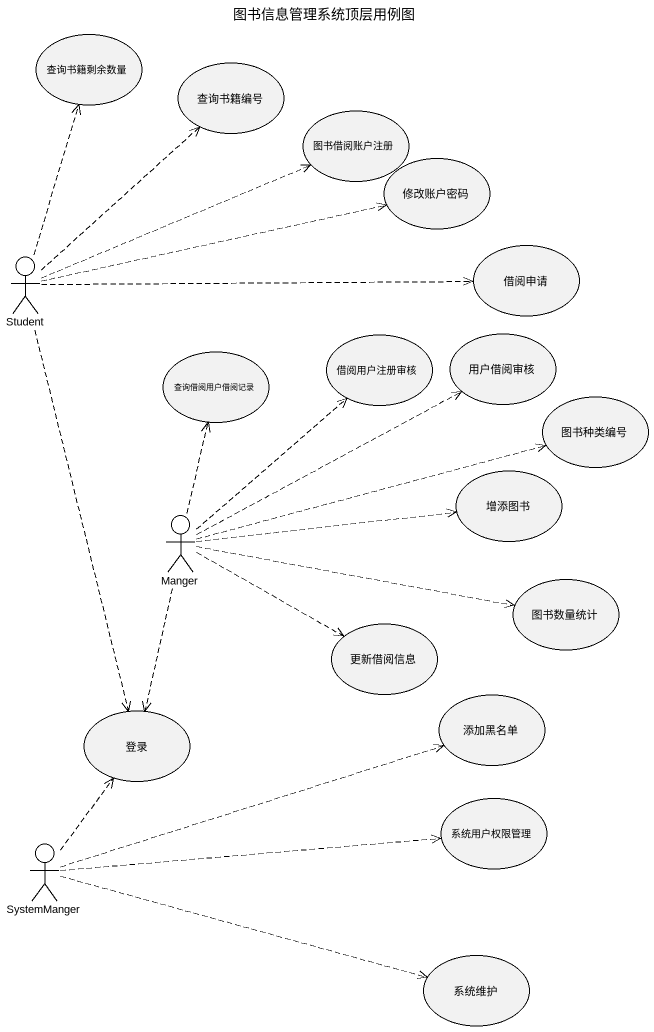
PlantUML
@startuml
title 图书信息管理系统顶层用例图
usecase 查询书籍剩余数量
usecase 查询书籍编号
usecase 图书借阅账户注册
usecase 修改账户密码
actor Student
usecase 借阅申请
usecase 借阅用户注册审核
usecase 用户借阅审核
usecase 查询借阅用户借阅记录
usecase 图书种类编号
usecase 增添图书
actor Manger
usecase 更新借阅信息
usecase 图书数量统计
usecase 登录
usecase 添加黑名单
usecase 系统用户权限管理
actor SystemManger
usecase 系统维护
Student .up.> 查询书籍剩余数量
Student .up.> 查询书籍编号
Student .right.> 图书借阅账户注册
Student .right.> 修改账户密码
Student .right.> 借阅申请
Student ..> 登录
Manger .up.> 借阅用户注册审核
Manger .right.> 用户借阅审核
Manger .up.> 查询借阅用户借阅记录
Manger .right.> 图书种类编号
Manger .right.> 增添图书
Manger .right.> 更新借阅信息
Manger .right.> 图书数量统计
Manger ..> 登录
SystemManger .up.> 登录
SystemManger .right.> 添加黑名单
SystemManger .right.> 系统用户权限管理
SystemManger .right.> 系统维护
@enduml
